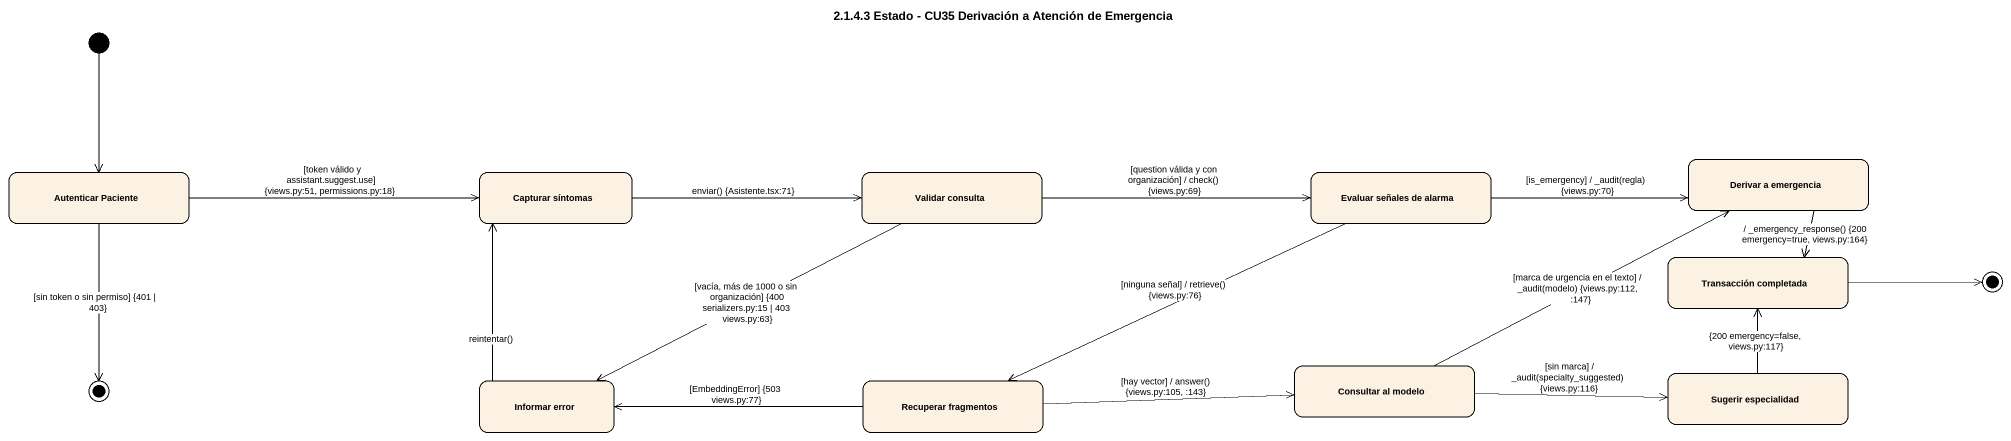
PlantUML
@startuml
title 2.1.4.3 Estado - CU35 Derivación a Atención de Emergencia
hide empty description
state "Derivar a emergencia" as Derivar_a_emergencia
state "Autenticar Paciente" as Autenticar_Paciente
state "Capturar síntomas" as Capturar_síntomas
state "Validar consulta" as Validar_consulta
state "Evaluar señales de alarma" as Evaluar_señales_de_alarma
state "Transacción completada" as Transacción_completada
state final1 <<end>>
state final2 <<end>>
state "Informar error" as Informar_error
state "Recuperar fragmentos" as Recuperar_fragmentos
state "Consultar al modelo" as Consultar_al_modelo
state "Sugerir especialidad" as Sugerir_especialidad
[*] --> Autenticar_Paciente
Derivar_a_emergencia --> Transacción_completada : / _emergency_response() {200 emergency=true, views.py:164}
Autenticar_Paciente -right-> Capturar_síntomas : [token válido y assistant.suggest.use] {views.py:51, permissions.py:18}
Autenticar_Paciente --> final2 : [sin token o sin permiso] {401 | 403}
Capturar_síntomas -right-> Validar_consulta : enviar() {Asistente.tsx:71}
Validar_consulta -right-> Evaluar_señales_de_alarma : [question válida y con organización] / check() {views.py:69}
Validar_consulta -left-> Informar_error : [vacía, más de 1000 o sin organización] {400 serializers.py:15 | 403 views.py:63}
Evaluar_señales_de_alarma -right-> Derivar_a_emergencia : [is_emergency] / _audit(regla) {views.py:70}
Evaluar_señales_de_alarma -left-> Recuperar_fragmentos : [ninguna señal] / retrieve() {views.py:76}
Transacción_completada -right-> final1
Informar_error -up-> Capturar_síntomas : reintentar()
Recuperar_fragmentos -left-> Informar_error : [EmbeddingError] {503 views.py:77}
Recuperar_fragmentos -right-> Consultar_al_modelo : [hay vector] / answer() {views.py:105, :143}
Consultar_al_modelo -right-> Derivar_a_emergencia : [marca de urgencia en el texto] / _audit(modelo) {views.py:112, :147}
Consultar_al_modelo -right-> Sugerir_especialidad : [sin marca] / _audit(specialty_suggested) {views.py:116}
Sugerir_especialidad -up-> Transacción_completada : {200 emergency=false, views.py:117}
@enduml
